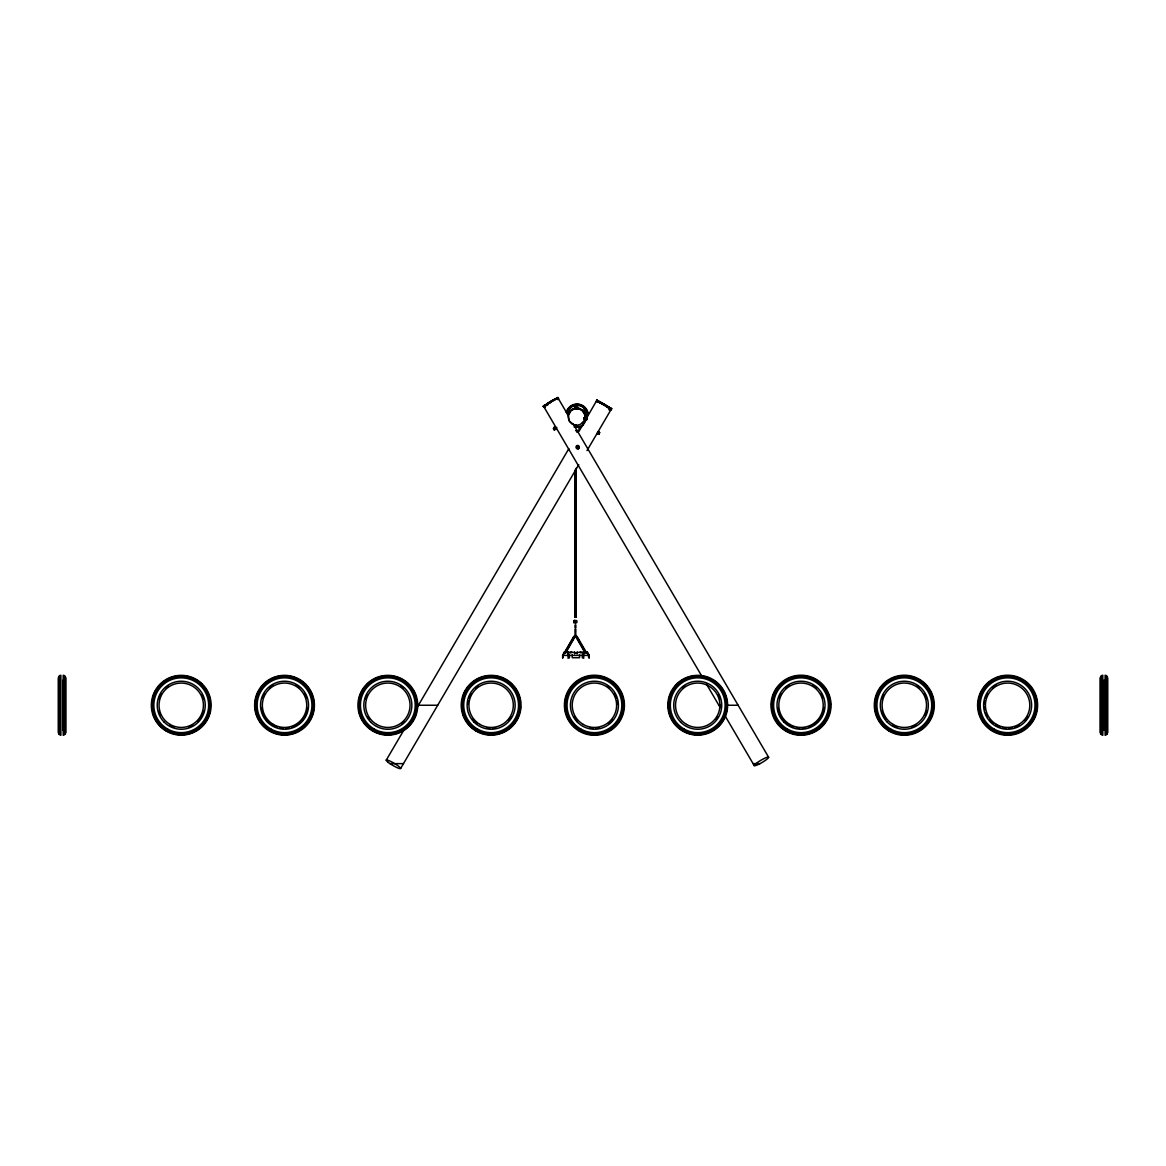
<?xml version="1.0" encoding="UTF-8"?>
<svg xmlns="http://www.w3.org/2000/svg" width="1166" height="1166" viewBox="0 0 1166 1166"><rect width="100%" height="100%" fill="white"/><g stroke="black" fill="none" stroke-linecap="round" stroke-linejoin="round"><path stroke-width="1.5" d="M574.328 427.018L580.245 426.829A9.692 9.692 0 0 0 583.437 424.803M577.549 447.802C577.724 445.645 577.636 448.181 578.219 446.899M577.374 447.744L578.249 447.059M586.017 418.536L586.032 417.37M586.367 418.536L586.381 417.37M554.695 428.738C553.879 427.66 553.602 430.648 555.628 428.986M568.367 415.825L569.343 421.072L573.628 424.628M568.104 415.475L568.906 413.93M587.066 417.88L587.416 415.242A10.348 10.348 0 0 0 567.07 412.575M544.988 407.415L543.633 406.686L551.533 401.366L544.493 406.162L547.597 403.728A8.351 1.253 -30.4 0 1 557.479 398.553M558.499 397.97L557.916 399.647M575.654 622.877L575.304 621.813M568.09 413.012L568.469 412.385M575.304 621.405L576.106 621.449M543.341 405.957L543.473 405.841A21.629 9.095 62.8 0 1 544.026 405.506L544.216 405.433A3.892 2.478 66.1 0 1 544.872 405.229L545.586 404.791A8.716 1.283 -31.3 0 1 550.775 401.235L552.728 400.127A8.716 1.283 -31.3 0 1 557.406 398.029L557.406 397.985A3.746 1.253 55.6 0 1 557.625 397.591L543.283 406.395L551.081 402.241M554.433 427.878C553.763 425.182 556.474 431.42 554.433 427.878L553.5 428.403C552.961 428.811 557.086 429.671 553.529 428.592M555.424 429.336L554.462 430.006M597.24 433.912C601.408 431.974 596.788 434.801 598.61 431.376M598.508 434.102L599.557 432.367L598.508 434.102L597.604 433.519L599.309 432.601M567.944 415.373L569.197 413.07M599.513 432.528L598.216 431.93L597.779 433.227C599.659 433.519 598.668 432.863 598.872 432.659C598.814 433.708 598.683 433.198 598.435 431.624M598.668 432.192C599.892 434.874 597.75 432.79 598.96 432.528M569.635 412.662L569.3 413.668M598.697 432.469L597.823 433.154L598.77 432.265M597.939 433.344C600.84 433.373 597.094 433.679 598.828 433.184C596.905 431.653 599.135 431.799 597.181 433.621M597.604 433.519C598.858 433.46 599.615 433.111 598.187 432.775M599.003 433.883L597.91 432.98L599.12 433.767M598.377 433.46L599.178 432.586L598.712 433.388M568.396 415.052L569.562 412.735M597.823 432.105L597.531 432.615M598.129 432.178L599.601 432.98M568.163 414.965L568.644 412.72L569.591 412.997M569.052 413.464L568.687 414.192M583.568 423.622L583.772 423.375M610.59 409.776C612.412 406.832 596.948 403.028 596.846 400.055L611.771 408.741M596.803 400.2L596.919 400.113A21.629 6.894 -57.5 0 1 597.342 400.375L597.473 400.506A3.892 2.143 -55.2 0 1 597.837 400.929L598.464 401.308A8.716 1.035 30 0 1 603.828 403.99L605.781 405.141A8.716 1.035 30 0 1 610.372 408.304L610.503 408.26A3.746 1.647 -63.5 0 1 610.969 408.304L611.188 408.377A19.807 8.701 -63.5 0 1 611.421 408.479A20.376 3.95 -61.4 0 1 611.582 408.566L611.698 408.639M564.417 652.625L573.803 636.359M564.752 652.727L574.226 636.33M565.204 653.033L574.925 636.184M566.414 651.634L575.086 636.621M599.79 402.999L596.759 400.885M597.983 432.95L598.77 432.586M574.94 621.682L574.197 621.872M386.208 760.203L403.64 730.455M417.413 706.96L568.877 448.604M602.487 404.208L596.671 400.812A20.507 3.964 -61.4 0 0 596.715 400.506L578.977 431.376L579.006 426.435M400.667 768.423L578.759 464.666M587.008 450.572L610.882 409.864M598.377 433.052L598.45 432.178M568.498 414.367L567.478 414.528L568.644 412.72M582.854 422.311L582.038 423.141M569.329 413.143L568.396 413.026M575.1 622.017L575.1 621.143M573.905 620.837L574.809 620.706M574.138 620.866L574.911 620.341M568.804 412.225C572.798 406.307 581.12 407.065 584.924 412.589A9.692 9.692 0 0 1 586.207 419.906M575.552 425.051C576.616 426.45 574.663 426.231 576.398 425.342M576.266 425.677L575.246 426.013M576.179 406.409L574.823 406.351M611.159 409.587L606.743 406.934M558.325 398.029L551.926 400.987A6.544 1.02 -31.4 0 0 548.151 403.349L547.597 403.728A8.351 1.253 -30.4 0 0 544.945 407.138L545.047 406.861M577.389 446.607L577.389 447.613L578.001 446.636M574.838 620.808L575.756 620.895M576.951 622.178L576.645 622.819M575.581 426.304C576.631 424.541 573.949 425.94 576.004 426.173M553.748 429.452C555.453 427.937 552.611 430.72 554.477 427.718L554.972 428.447C553.18 428.957 554.244 429.059 554.346 429.715M554.637 429.54L553.865 428.578L555.424 428.622M554.579 429.03L553.865 428.403M543.283 406.395L558.033 397.97A21.629 9.095 62.8 0 0 557.916 398.204M543.648 407.007L548.137 404.5M553.588 429.19L553.879 428.505L554.593 429.496M554.287 427.208C553.865 430.604 553.937 427.47 554.827 428.549M554.856 429.219L553.588 428.899L554.375 429.627L554.404 428.126L555.133 429.175M554.2 428.418L554.302 428.913M584.924 412.064C586.877 414.571 583.131 406.861 586.192 411.904L585.492 412.298L584.151 409.922M584.501 411.044L585.405 410.374M585.74 412.822L584.53 411.132L585.099 410.038M553.996 429.715L555.162 429.073M585.638 412.735L584.997 411.919L585.959 411.306M586.192 411.904L584.997 411.336M574.576 622.586L575.465 622.877M575.523 425.59L575.829 426.246M574.955 425.677C576.776 426.392 574.765 423.914 575.815 426.144M610.518 409.208L610.824 409.12A21.629 6.894 -57.5 0 1 611.45 409.018L596.671 400.288M576.062 406.672L575.042 406.118M574.751 470.831L574.751 617.076L575.625 617.047M575.042 406.249L576.179 406.118M557.946 397.679L557.742 397.475A19.807 6.632 55.6 0 1 557.887 397.387M544.697 407.123L544.449 406.963A4.3 1.443 55.6 0 0 544.085 406.847L543.706 406.759A20.507 1.705 58 0 0 543.429 406.526L543.502 406.701M575.159 406.264L575.887 406.322M578.759 408.479L575.013 408.494L570.291 411.044A9.343 9.343 0 0 0 569.095 412.429M576.456 408.683L577.359 408.683M576.879 408.304L575.057 408.829A9.343 9.343 0 0 1 583.496 411.336A9.343 9.343 0 0 1 580.114 426.508L574.328 426.785L579.006 426.829M575.887 617.178L574.765 617.091L575.887 617.106L575.917 469.024M567.696 652.392L564.329 652.566L562.653 655.409L589.136 655.409L586.833 651.954M575.698 425.167L575.406 426.027M575.756 617.178L574.925 617.106L575.013 470.087M575.173 407.794L578.511 407.794M575.173 407.969L578.511 407.969M568.614 652.392L570.801 652.392M571.704 652.392L574.619 652.392M577.17 652.392L580.085 652.392M581.003 652.392L583.189 652.392M584.093 652.392L586.95 652.406M567.696 652.989L568.614 652.989M574.619 652.989L577.17 652.989M583.189 652.989L584.093 652.989M418.419 705.241L437.716 705.241M718.854 705.241L720.573 705.241M726.826 705.241A29.106 29.106 0 0 1 683.174 730.441A29.106 29.106 0 0 1 683.174 680.04A29.106 29.106 0 0 1 726.826 705.241L738.136 705.241M390.012 763.628L403.48 763.628M753.09 763.628L759.999 763.628M587.416 417.924L586.687 417.822A9.955 9.955 0 0 0 579.633 405.622A9.955 9.955 0 0 0 567.434 412.662M576.558 431.07L577.228 432.032L576.645 431.42M574.415 620.414L575.348 620.443M574.168 622.09L573.993 622.761M568.017 412.706L567.784 413.085M596.657 401.191L596.963 401.279A4.3 1.895 -63.5 0 1 597.094 401.687M601.306 403.057L603.653 404.296M597.123 400.506L611.232 408.639M596.511 400.579L602.472 404.063M605.358 405.812L611.421 409.368L603.055 404.631M597.662 433.373L598.552 433.941M575.887 636.155L585.624 652.989M554.083 428.316L553.544 428.811M554.448 427.12L554.899 428.141M576.981 621.143L576.616 620.443M556.692 427.922L556.736 427.383M584.56 411.015L584.997 411.919L584.108 410.053M555.308 428.855L554.827 427.966M583.087 411.787L583.787 412.691M554.885 428.753L555.628 429.409M584.414 410.549L585.07 411.613M584.72 411.496L584.457 410.869M585.332 410.636L585.871 411.569M558.441 398.728L568.542 415.956M573.133 423.783L768.656 757.302A8.351 1.253 -30.4 0 1 757.813 764.721A8.351 1.253 -30.4 0 1 757.813 762.214A8.351 1.253 -30.4 0 1 768.656 757.302M543.983 406.963L701.874 676.28M706.465 684.107L720.224 707.587M724.815 715.414L754.198 765.523M576.937 431.143L577.491 432.09M577.01 636.33L586.411 652.581M576.587 636.359L586.061 652.756M575.742 636.651L584.414 651.663M573.861 622.688L573.73 621.93M1107.7 677.84L1107.7 732.642M1107.306 676.499L1107.306 733.982M1106.957 676.134L1106.957 734.347M1106.359 676.703L1106.359 733.778M1105.995 675.347L1105.995 735.134M1105.12 675.231L1105.12 735.265M1104.887 680.142L1104.887 730.353M1103.021 680.142L1103.021 730.353M1102.788 675.231L1102.788 735.265M1101.899 675.347L1101.899 735.134M1101.229 681.236L1101.229 729.26M1100.937 676.134L1100.937 734.347M1100.587 676.499L1100.587 733.982M1100.208 677.84L1100.208 732.642M589.136 655.044L589.136 658.353M588.597 654.111L588.597 657.405M587.62 652.26L587.708 653.718M587.329 652.071L587.475 653.456M587.052 651.983L587.27 653.368M586.862 416.335L586.862 419.687M586.687 416.335L586.687 419.687M585.667 417.311L585.667 418.711M585.551 417.311L585.434 418.711L585.317 417.311M585.084 417.311L585.084 418.711M584.851 417.311L584.734 418.711M584.501 417.953L584.385 418.711M584.151 417.953L584.268 418.711M583.918 417.953L583.918 418.711M584.093 651.954L584.093 653.878M583.802 417.953L583.802 418.711M583.685 655.044L583.685 658.353M583.189 651.954L583.189 653.878M582.373 654.709L582.373 657.988M581.003 651.954L581.003 652.989L580.085 651.954M579.546 654.68L579.546 657.726L572.258 657.726L572.258 654.68M577.782 407.765L577.782 407.021L575.902 407.765M577.17 651.954L577.17 653.878M576.835 407.021L576.835 407.765M576.179 468.28L576.179 617.135M575.844 624.947L575.844 627.906M575.844 629.378L575.844 632.351M575.844 633.459L575.844 636.417M574.998 625.02L574.998 627.978M574.998 629.465L574.998 632.424M574.998 633.532L574.998 636.49M574.619 651.954L574.619 653.878M571.704 651.954L570.801 652.989L570.801 651.954M569.431 654.709L569.431 657.988M568.614 651.954L568.614 653.878M568.104 655.044L568.104 658.353M567.696 651.954L567.696 653.878M564.738 651.983L564.738 653.295M564.519 652.042L564.519 653.354M564.329 652.144L564.329 653.456M564.184 652.26L564.096 653.718M563.207 654.111L563.207 657.405M562.653 655.044L562.653 658.353M65.792 677.84L65.792 732.642M65.413 676.499L65.413 733.982M65.063 676.134L65.063 734.347M64.771 681.236L64.771 729.26M64.101 675.347L64.101 735.134M63.212 675.231L63.212 735.265M62.979 680.142L62.979 730.353M60.88 675.231L60.88 735.265M60.005 675.347L60.005 735.134M59.641 676.703L59.641 733.778M59.043 676.134L59.043 734.347M58.694 676.499L58.694 733.982M58.3 677.84L58.3 732.642M933.587 702.165A29.441 29.441 0 0 1 933.587 708.316M932.742 712.863A29.441 29.441 0 0 1 911.929 733.676M908.926 734.318A29.441 29.441 0 0 1 899.7 734.318M896.698 733.676A29.441 29.441 0 0 1 875.243 709.846M875.243 700.635A29.441 29.441 0 0 1 880.49 687.94M883.493 684.427A29.441 29.441 0 0 1 889.6 679.749M890.941 679.02A29.441 29.441 0 0 1 901.245 675.974M905.851 675.843A29.441 29.441 0 0 1 927.189 686.716M929.798 690.52A29.441 29.441 0 0 1 932.742 697.618M926.62 711.216A23.101 23.101 0 0 1 925.017 715.458M915.864 725.237A23.101 23.101 0 0 1 911.725 727.118M896.902 727.118A23.101 23.101 0 0 1 892.762 725.237M885.985 719.305A23.101 23.101 0 0 1 884.309 716.784M883.609 715.458A23.101 23.101 0 0 1 882.006 711.216M882.006 699.265A23.101 23.101 0 0 1 883.609 695.023M917.132 686.031A23.101 23.101 0 0 1 919.551 687.882M924.317 693.697A23.101 23.101 0 0 1 926.62 699.265M726.797 709.846A29.441 29.441 0 0 1 705.343 733.676M702.326 734.318A29.441 29.441 0 0 1 693.114 734.318M690.097 733.676A29.441 29.441 0 0 1 669.284 712.863M668.453 708.316A29.441 29.441 0 0 1 668.453 702.165M669.284 697.618A29.441 29.441 0 0 1 672.228 690.52M674.852 686.716A29.441 29.441 0 0 1 696.189 675.843M700.795 675.974A29.441 29.441 0 0 1 711.085 679.02M712.441 679.749A29.441 29.441 0 0 1 718.533 684.427M721.535 687.94A29.441 29.441 0 0 1 726.797 700.635M717.717 716.784A23.101 23.101 0 0 1 716.041 719.305M682.489 687.882A23.101 23.101 0 0 1 684.894 686.031M718.431 695.023A23.101 23.101 0 0 1 720.034 699.265M210.303 709.846A29.441 29.441 0 0 1 188.863 733.676M185.846 734.318A29.441 29.441 0 0 1 176.634 734.318M173.617 733.676A29.441 29.441 0 0 1 152.804 712.863M151.959 708.316A29.441 29.441 0 0 1 151.959 702.165M152.804 697.618A29.441 29.441 0 0 1 155.748 690.52M158.372 686.716A29.441 29.441 0 0 1 179.71 675.843M184.315 675.974A29.441 29.441 0 0 1 194.605 679.02M195.961 679.749A29.441 29.441 0 0 1 202.053 684.427M205.056 687.94A29.441 29.441 0 0 1 210.303 700.635M203.54 711.216A23.101 23.101 0 0 1 201.951 715.458M201.237 716.784A23.101 23.101 0 0 1 197.564 721.579M192.784 725.237A23.101 23.101 0 0 1 188.659 727.118M173.821 727.118A23.101 23.101 0 0 1 169.697 725.237M160.529 715.458A23.101 23.101 0 0 1 158.926 711.216M158.926 699.265A23.101 23.101 0 0 1 161.243 693.697M166.009 687.882A23.101 23.101 0 0 1 168.414 686.031M201.951 695.023A23.101 23.101 0 0 1 203.54 699.265M313.931 706.771A29.441 29.441 0 0 1 313.319 711.377M312.969 712.863A29.441 29.441 0 0 1 310.025 719.961M309.223 721.273A29.441 29.441 0 0 1 306.41 724.946M305.346 726.054A29.441 29.441 0 0 1 301.834 729.056M299.254 730.732A29.441 29.441 0 0 1 292.156 733.676M289.139 734.318A29.441 29.441 0 0 1 279.927 734.318M276.91 733.676A29.441 29.441 0 0 1 269.812 730.732M267.233 729.056A29.441 29.441 0 0 1 259.843 721.273M259.041 719.961A29.441 29.441 0 0 1 256.097 712.863M255.748 711.377A29.441 29.441 0 0 1 255.135 706.771M255.106 705.241A29.441 29.441 0 0 1 255.748 699.119M256.097 697.618A29.441 29.441 0 0 1 259.041 690.52M259.843 689.223A29.441 29.441 0 0 1 262.671 685.535M266.008 682.372A29.441 29.441 0 0 1 275.453 677.242M276.91 676.805A29.441 29.441 0 0 1 283.003 675.843M286.064 675.843A29.441 29.441 0 0 1 292.156 676.805M293.628 677.242A29.441 29.441 0 0 1 297.898 679.02M299.254 679.749A29.441 29.441 0 0 1 303.058 682.372M307.401 686.716A29.441 29.441 0 0 1 309.223 689.223M310.025 690.52A29.441 29.441 0 0 1 312.532 696.16M313.319 699.119A29.441 29.441 0 0 1 313.975 705.241M307.43 708.258A23.101 23.101 0 0 1 306.847 711.216M306.41 712.659A23.101 23.101 0 0 1 304.53 716.784M303.743 718.067A23.101 23.101 0 0 1 300.872 721.579M299.764 722.599A23.101 23.101 0 0 1 297.359 724.45M296.077 725.237A23.101 23.101 0 0 1 291.952 727.118M289.051 727.89A23.101 23.101 0 0 1 286.034 728.284M283.032 728.284A23.101 23.101 0 0 1 280.029 727.89M277.114 727.118A23.101 23.101 0 0 1 272.99 725.237M271.707 724.45A23.101 23.101 0 0 1 265.323 718.067M264.536 716.784A23.101 23.101 0 0 1 262.656 712.659M262.233 711.216A23.101 23.101 0 0 1 261.636 708.258M262.656 697.822A23.101 23.101 0 0 1 264.536 693.697M269.302 687.882A23.101 23.101 0 0 1 272.99 685.244M296.077 685.244A23.101 23.101 0 0 1 299.764 687.882M304.53 693.697A23.101 23.101 0 0 1 306.41 697.822M623.489 700.635A29.441 29.441 0 0 1 623.489 709.846M622.863 712.863A29.441 29.441 0 0 1 602.035 733.676M599.033 734.318A29.441 29.441 0 0 1 589.821 734.318M586.804 733.676A29.441 29.441 0 0 1 579.706 730.732M577.126 729.056A29.441 29.441 0 0 1 573.614 726.054M572.55 724.946A29.441 29.441 0 0 1 566.428 714.335M565.991 712.863A29.441 29.441 0 0 1 565.029 706.771M565.146 702.165A29.441 29.441 0 0 1 565.991 697.618M566.428 696.16A29.441 29.441 0 0 1 568.206 691.875M568.935 690.52A29.441 29.441 0 0 1 571.559 686.716M573.614 684.427A29.441 29.441 0 0 1 579.706 679.749M581.047 679.02A29.441 29.441 0 0 1 585.332 677.242M586.804 676.805A29.441 29.441 0 0 1 592.896 675.843M595.957 675.843A29.441 29.441 0 0 1 614.132 683.378M616.289 685.535A29.441 29.441 0 0 1 618.242 687.94M619.918 690.52A29.441 29.441 0 0 1 622.863 697.618M612.748 719.305A23.101 23.101 0 0 1 608.477 723.561M598.93 727.89A23.101 23.101 0 0 1 595.928 728.284M592.926 728.284A23.101 23.101 0 0 1 589.909 727.89M577.068 720.471A23.101 23.101 0 0 1 574.43 716.784M607.253 686.031A23.101 23.101 0 0 1 609.658 687.882M614.424 693.697A23.101 23.101 0 0 1 616.289 697.822M617.076 700.737A23.101 23.101 0 0 1 617.47 703.739M1037.011 706.771A29.441 29.441 0 0 1 1036.035 712.863M1035.612 714.335A29.441 29.441 0 0 1 1029.476 724.946M1027.319 727.118A29.441 29.441 0 0 1 1024.914 729.056M1022.334 730.732A29.441 29.441 0 0 1 1015.222 733.676M1012.219 734.318A29.441 29.441 0 0 1 1003.008 734.318M999.991 733.676A29.441 29.441 0 0 1 979.178 712.863M978.536 709.846A29.441 29.441 0 0 1 978.536 700.635M979.178 697.618A29.441 29.441 0 0 1 982.122 690.52M983.798 687.94A29.441 29.441 0 0 1 985.736 685.535M987.908 683.378A29.441 29.441 0 0 1 998.519 677.242M999.991 676.805A29.441 29.441 0 0 1 1006.083 675.843M1009.144 675.843A29.441 29.441 0 0 1 1015.222 676.805M1016.694 677.242A29.441 29.441 0 0 1 1020.979 679.02M1022.334 679.749A29.441 29.441 0 0 1 1026.138 682.372M1030.482 686.716A29.441 29.441 0 0 1 1033.105 690.52M1033.834 691.875A29.441 29.441 0 0 1 1035.612 696.16M1036.035 697.618A29.441 29.441 0 0 1 1037.011 703.71M1027.61 716.784A23.101 23.101 0 0 1 1024.972 720.471M1019.157 725.237A23.101 23.101 0 0 1 1015.032 727.118M1012.117 727.89A23.101 23.101 0 0 1 1009.115 728.284M1006.112 728.284A23.101 23.101 0 0 1 1003.095 727.89M1000.195 727.118A23.101 23.101 0 0 1 996.055 725.237M993.549 723.561A23.101 23.101 0 0 1 989.293 719.305M987.602 716.784A23.101 23.101 0 0 1 985.736 712.659M984.964 709.759A23.101 23.101 0 0 1 984.57 706.742M984.57 703.739A23.101 23.101 0 0 1 984.964 700.737M985.736 697.822A23.101 23.101 0 0 1 987.602 693.697M992.383 687.882A23.101 23.101 0 0 1 996.055 685.244M417.107 702.165A29.441 29.441 0 0 1 417.107 708.316M416.262 712.863A29.441 29.441 0 0 1 395.449 733.676M392.446 734.318A29.441 29.441 0 0 1 383.22 734.318M380.218 733.676A29.441 29.441 0 0 1 362.334 719.961M361.606 718.606A29.441 29.441 0 0 1 358.764 709.846M358.764 700.635A29.441 29.441 0 0 1 361.606 691.875M362.334 690.52A29.441 29.441 0 0 1 364.011 687.94M367.013 684.427A29.441 29.441 0 0 1 373.12 679.749M374.461 679.02A29.441 29.441 0 0 1 384.765 675.974M389.357 675.843A29.441 29.441 0 0 1 410.709 686.716M413.318 690.52A29.441 29.441 0 0 1 416.262 697.618M404.165 721.579A23.101 23.101 0 0 1 401.891 723.561M369.505 719.305A23.101 23.101 0 0 1 367.829 716.784M365.526 699.265A23.101 23.101 0 0 1 367.115 695.023M400.652 686.031A23.101 23.101 0 0 1 403.057 687.882M520.517 706.771A29.441 29.441 0 0 1 519.555 712.863M519.118 714.335A29.441 29.441 0 0 1 512.996 724.946M511.947 726.054A29.441 29.441 0 0 1 508.42 729.056M505.84 730.732A29.441 29.441 0 0 1 498.742 733.676M495.739 734.318A29.441 29.441 0 0 1 486.514 734.318M483.511 733.676A29.441 29.441 0 0 1 462.698 712.863M462.057 709.846A29.441 29.441 0 0 1 462.057 700.635M462.698 697.618A29.441 29.441 0 0 1 465.642 690.52M467.318 687.94A29.441 29.441 0 0 1 469.257 685.535M471.428 683.378A29.441 29.441 0 0 1 489.589 675.843M494.195 675.974A29.441 29.441 0 0 1 498.742 676.805M500.214 677.242A29.441 29.441 0 0 1 504.499 679.02M505.84 679.749A29.441 29.441 0 0 1 511.947 684.427M514.002 686.716A29.441 29.441 0 0 1 516.625 690.52M517.354 691.875A29.441 29.441 0 0 1 519.118 696.16M519.555 697.618A29.441 29.441 0 0 1 520.4 702.165M511.131 716.784A23.101 23.101 0 0 1 508.493 720.471M495.637 727.89A23.101 23.101 0 0 1 492.635 728.284M489.618 728.284A23.101 23.101 0 0 1 486.616 727.89M477.069 723.561A23.101 23.101 0 0 1 472.798 719.305M468.076 703.739A23.101 23.101 0 0 1 468.484 700.737M469.257 697.822A23.101 23.101 0 0 1 471.122 693.697M475.888 687.882A23.101 23.101 0 0 1 478.308 686.031M830.411 706.771A29.441 29.441 0 0 1 829.813 711.377M829.449 712.863A29.441 29.441 0 0 1 826.505 719.961M825.703 721.273A29.441 29.441 0 0 1 818.313 729.056M815.734 730.732A29.441 29.441 0 0 1 808.636 733.676M805.619 734.318A29.441 29.441 0 0 1 796.407 734.318M793.405 733.676A29.441 29.441 0 0 1 786.307 730.732M783.712 729.056A29.441 29.441 0 0 1 780.2 726.054M779.15 724.946A29.441 29.441 0 0 1 776.323 721.273M775.521 719.961A29.441 29.441 0 0 1 772.592 712.863M772.227 711.377A29.441 29.441 0 0 1 771.615 706.771M771.586 705.241A29.441 29.441 0 0 1 772.227 699.119M772.592 697.618A29.441 29.441 0 0 1 775.521 690.52M776.323 689.223A29.441 29.441 0 0 1 778.145 686.716M782.488 682.372A29.441 29.441 0 0 1 786.307 679.749M787.648 679.02A29.441 29.441 0 0 1 791.933 677.242M793.405 676.805A29.441 29.441 0 0 1 799.482 675.843M802.543 675.843A29.441 29.441 0 0 1 808.636 676.805M810.108 677.242A29.441 29.441 0 0 1 819.538 682.372M822.89 685.535A29.441 29.441 0 0 1 825.703 689.223M826.505 690.52A29.441 29.441 0 0 1 829.449 697.618M829.813 699.119A29.441 29.441 0 0 1 830.454 705.241M823.91 708.258A23.101 23.101 0 0 1 823.327 711.216M822.89 712.659A23.101 23.101 0 0 1 821.024 716.784M820.223 718.067A23.101 23.101 0 0 1 813.839 724.45M812.571 725.237A23.101 23.101 0 0 1 808.432 727.118M805.531 727.89A23.101 23.101 0 0 1 802.514 728.284M799.512 728.284A23.101 23.101 0 0 1 796.509 727.89M793.594 727.118A23.101 23.101 0 0 1 789.469 725.237M788.187 724.45A23.101 23.101 0 0 1 785.782 722.599M784.689 721.579A23.101 23.101 0 0 1 781.818 718.067M781.016 716.784A23.101 23.101 0 0 1 779.15 712.659M778.713 711.216A23.101 23.101 0 0 1 778.116 708.258M779.15 697.822A23.101 23.101 0 0 1 781.016 693.697M785.782 687.882A23.101 23.101 0 0 1 789.469 685.244M812.571 685.244A23.101 23.101 0 0 1 816.244 687.882M821.024 693.697A23.101 23.101 0 0 1 822.89 697.822M313.027 706.727A28.538 28.538 0 0 1 309.952 718.198M309.252 719.509A28.538 28.538 0 0 1 259.829 719.509M259.114 718.198A28.538 28.538 0 0 1 256.039 706.727M255.995 705.241A28.538 28.538 0 0 1 283.79 676.717A28.538 28.538 0 0 1 313.027 703.754M829.507 706.727A28.538 28.538 0 0 1 826.432 718.198M825.732 719.509A28.538 28.538 0 0 1 776.308 719.509M775.594 718.198A28.538 28.538 0 0 1 772.519 706.727M772.475 705.241A28.538 28.538 0 0 1 801.013 676.703A28.538 28.538 0 0 1 829.551 705.241M596.409 401.629A8.351 1.253 30.4 0 1 606.422 405.972A8.351 1.253 30.4 0 1 608.769 409.674M576.106 621.697A1.749 1.385 5.7 0 1 575.246 622.498M575.975 621.595A1.603 1.268 5.7 0 1 575.538 622.148M566.545 412.429A10.888 10.888 0 0 1 587.956 415.242M566.253 412.341A11.194 11.194 0 0 1 588.262 415.242M566.895 412.516A10.523 10.523 0 0 1 587.591 415.242M575.567 430.633A1.676 1.676 0 0 1 578.074 432.09M558.193 398.495A8.351 1.253 -30.4 0 1 558.193 399.253M577.126 446.17L577.126 448.05L578.219 448.05L578.219 446.17L577.126 446.17M578.875 448.269L578.103 448.721L578.875 448.269M889.308 731.242A30.025 30.025 0 0 0 934.33 705.241A30.025 30.025 0 0 0 889.308 679.239A30.025 30.025 0 0 0 889.308 731.242M893.214 724.465A22.183 22.183 0 0 0 926.504 705.241A22.183 22.183 0 0 0 893.214 686.031A22.183 22.183 0 0 0 893.214 724.465M889.76 730.441A29.106 29.106 0 0 0 933.412 705.241A29.106 29.106 0 0 0 889.76 680.04A29.106 29.106 0 0 0 889.76 730.441M883.988 725.573A28.742 28.742 0 0 0 932.071 712.688A28.742 28.742 0 0 0 896.873 677.475A28.742 28.742 0 0 0 883.988 725.573M682.766 731.14A29.893 29.893 0 0 0 727.613 705.241A29.893 29.893 0 0 0 682.766 679.355A29.893 29.893 0 0 0 682.766 731.14M686.628 724.465A22.183 22.183 0 0 0 719.903 705.241A22.183 22.183 0 0 0 686.628 686.031A22.183 22.183 0 0 0 686.628 724.465M677.402 725.573A28.742 28.742 0 0 0 725.485 712.688A28.742 28.742 0 0 0 690.287 677.475A28.742 28.742 0 0 0 677.402 725.573M166.68 730.441A29.106 29.106 0 0 0 210.346 705.241A29.106 29.106 0 0 0 166.68 680.04A29.106 29.106 0 0 0 166.68 730.441M166.286 731.14A29.893 29.893 0 0 0 211.133 705.241A29.893 29.893 0 0 0 166.286 679.355A29.893 29.893 0 0 0 166.286 731.14M170.149 724.465A22.183 22.183 0 0 0 203.423 705.241A22.183 22.183 0 0 0 170.149 686.031A22.183 22.183 0 0 0 170.149 724.465M162.992 727.773A28.99 28.99 0 0 0 209.865 709.788A28.99 28.99 0 0 0 170.848 678.175A28.99 28.99 0 0 0 162.992 727.773M269.987 730.441A29.106 29.106 0 0 0 313.639 705.241A29.106 29.106 0 0 0 269.987 680.04A29.106 29.106 0 0 0 269.987 730.441M269.579 731.14A29.893 29.893 0 0 0 314.426 705.241A29.893 29.893 0 0 0 269.579 679.355A29.893 29.893 0 0 0 269.579 731.14M273.442 724.465A22.183 22.183 0 0 0 306.731 705.241A22.183 22.183 0 0 0 273.442 686.031A22.183 22.183 0 0 0 273.442 724.465M264.216 725.573A28.742 28.742 0 0 0 312.299 712.688A28.742 28.742 0 0 0 277.1 677.475A28.742 28.742 0 0 0 264.216 725.573M579.866 730.441A29.106 29.106 0 0 0 623.533 705.241A29.106 29.106 0 0 0 579.866 680.04A29.106 29.106 0 0 0 579.866 730.441M579.415 731.242A30.025 30.025 0 0 0 624.437 705.241A30.025 30.025 0 0 0 579.415 679.239A30.025 30.025 0 0 0 579.415 731.242M583.335 724.465A22.183 22.183 0 0 0 616.61 705.241A22.183 22.183 0 0 0 583.335 686.031A22.183 22.183 0 0 0 583.335 724.465M574.095 725.573A28.742 28.742 0 0 0 622.192 712.688A28.742 28.742 0 0 0 586.979 677.475A28.742 28.742 0 0 0 574.095 725.573M993.053 730.441A29.106 29.106 0 0 0 1036.72 705.241A29.106 29.106 0 0 0 993.053 680.04A29.106 29.106 0 0 0 993.053 730.441M992.601 731.242A30.025 30.025 0 0 0 1037.623 705.241A30.025 30.025 0 0 0 992.601 679.239A30.025 30.025 0 0 0 992.601 731.242M996.522 724.465A22.183 22.183 0 0 0 1029.797 705.241A22.183 22.183 0 0 0 996.522 686.031A22.183 22.183 0 0 0 996.522 724.465M987.106 725.748A28.99 28.99 0 0 0 1035.612 712.747A28.99 28.99 0 0 0 1000.107 677.242A28.99 28.99 0 0 0 987.106 725.748M372.887 731.14A29.893 29.893 0 0 0 417.734 705.241A29.893 29.893 0 0 0 372.887 679.355A29.893 29.893 0 0 0 372.887 731.14M376.735 724.465A22.183 22.183 0 0 0 410.024 705.241A22.183 22.183 0 0 0 376.735 686.031A22.183 22.183 0 0 0 376.735 724.465M373.28 730.441A29.106 29.106 0 0 0 416.932 705.241A29.106 29.106 0 0 0 373.28 680.04A29.106 29.106 0 0 0 373.28 730.441M367.509 725.573A28.742 28.742 0 0 0 415.592 712.688A28.742 28.742 0 0 0 380.393 677.475A28.742 28.742 0 0 0 367.509 725.573M476.573 730.441A29.106 29.106 0 0 0 520.225 705.241A29.106 29.106 0 0 0 476.573 680.04A29.106 29.106 0 0 0 476.573 730.441M476.18 731.14A29.893 29.893 0 0 0 521.027 705.241A29.893 29.893 0 0 0 476.18 679.355A29.893 29.893 0 0 0 476.18 731.14M480.028 724.465A22.183 22.183 0 0 0 513.317 705.241A22.183 22.183 0 0 0 480.028 686.031A22.183 22.183 0 0 0 480.028 724.465M470.627 725.748A28.99 28.99 0 0 0 519.132 712.747A28.99 28.99 0 0 0 483.628 677.242A28.99 28.99 0 0 0 470.627 725.748M780.695 725.573A28.742 28.742 0 0 0 828.778 712.688A28.742 28.742 0 0 0 793.58 677.475A28.742 28.742 0 0 0 780.695 725.573M786.467 730.441A29.106 29.106 0 0 0 830.119 705.241A29.106 29.106 0 0 0 786.467 680.04A29.106 29.106 0 0 0 786.467 730.441M786.001 731.242A30.025 30.025 0 0 0 831.037 705.241A30.025 30.025 0 0 0 786.001 679.239A30.025 30.025 0 0 0 786.001 731.242M789.921 724.465A22.183 22.183 0 0 0 823.211 705.241A22.183 22.183 0 0 0 789.921 686.031A22.183 22.183 0 0 0 789.921 724.465M887.341 722.22A24.005 24.005 0 0 0 927.509 711.449A24.005 24.005 0 0 0 898.097 682.052A24.005 24.005 0 0 0 887.341 722.22M890.605 728.969A27.401 27.401 0 0 0 931.721 705.241A27.401 27.401 0 0 0 890.605 681.512A27.401 27.401 0 0 0 890.605 728.969M890.052 729.96A28.538 28.538 0 0 0 932.844 705.241A28.538 28.538 0 0 0 890.052 680.536A28.538 28.538 0 0 0 890.052 729.96M680.74 722.22A24.005 24.005 0 0 0 720.909 711.449A24.005 24.005 0 0 0 691.511 682.052A24.005 24.005 0 0 0 680.74 722.22M684.019 728.969A27.401 27.401 0 0 0 725.121 705.241A27.401 27.401 0 0 0 684.019 681.512A27.401 27.401 0 0 0 684.019 728.969M683.451 729.96A28.538 28.538 0 0 0 726.258 705.241A28.538 28.538 0 0 0 683.451 680.536A28.538 28.538 0 0 0 683.451 729.96M164.26 722.22A24.005 24.005 0 0 0 204.429 711.449A24.005 24.005 0 0 0 175.017 682.052A24.005 24.005 0 0 0 164.26 722.22M167.54 728.969A27.401 27.401 0 0 0 208.641 705.241A27.401 27.401 0 0 0 167.54 681.512A27.401 27.401 0 0 0 167.54 728.969M166.971 729.96A28.538 28.538 0 0 0 209.778 705.241A28.538 28.538 0 0 0 166.971 680.536A28.538 28.538 0 0 0 166.971 729.96M267.553 722.22A24.005 24.005 0 0 0 307.722 711.449A24.005 24.005 0 0 0 278.324 682.052A24.005 24.005 0 0 0 267.553 722.22M270.833 728.969A27.401 27.401 0 0 0 311.934 705.241A27.401 27.401 0 0 0 270.833 681.512A27.401 27.401 0 0 0 270.833 728.969M577.447 722.22A24.005 24.005 0 0 0 617.616 711.449A24.005 24.005 0 0 0 588.203 682.052A24.005 24.005 0 0 0 577.447 722.22M580.726 728.969A27.401 27.401 0 0 0 621.828 705.241A27.401 27.401 0 0 0 580.726 681.512A27.401 27.401 0 0 0 580.726 728.969M580.158 729.96A28.538 28.538 0 0 0 622.965 705.241A28.538 28.538 0 0 0 580.158 680.536A28.538 28.538 0 0 0 580.158 729.96M990.634 722.22A24.005 24.005 0 0 0 1030.802 711.449A24.005 24.005 0 0 0 1001.39 682.052A24.005 24.005 0 0 0 990.634 722.22M993.913 728.969A27.401 27.401 0 0 0 1035.014 705.241A27.401 27.401 0 0 0 993.913 681.512A27.401 27.401 0 0 0 993.913 728.969M993.345 729.96A28.538 28.538 0 0 0 1036.151 705.241A28.538 28.538 0 0 0 993.345 680.536A28.538 28.538 0 0 0 993.345 729.96M370.846 722.22A24.005 24.005 0 0 0 411.03 711.449A24.005 24.005 0 0 0 381.617 682.052A24.005 24.005 0 0 0 370.846 722.22M374.126 728.969A27.401 27.401 0 0 0 415.227 705.241A27.401 27.401 0 0 0 374.126 681.512A27.401 27.401 0 0 0 374.126 728.969M373.557 729.96A28.538 28.538 0 0 0 416.364 705.241A28.538 28.538 0 0 0 373.557 680.536A28.538 28.538 0 0 0 373.557 729.96M474.154 722.22A24.005 24.005 0 0 0 514.323 711.449A24.005 24.005 0 0 0 484.91 682.052A24.005 24.005 0 0 0 474.154 722.22M477.419 728.969A27.401 27.401 0 0 0 518.535 705.241A27.401 27.401 0 0 0 477.419 681.512A27.401 27.401 0 0 0 477.419 728.969M476.865 729.96A28.538 28.538 0 0 0 519.657 705.241A28.538 28.538 0 0 0 476.865 680.536A28.538 28.538 0 0 0 476.865 729.96M784.033 722.22A24.005 24.005 0 0 0 824.216 711.449A24.005 24.005 0 0 0 794.804 682.052A24.005 24.005 0 0 0 784.033 722.22M787.312 728.969A27.401 27.401 0 0 0 828.414 705.241A27.401 27.401 0 0 0 787.312 681.512A27.401 27.401 0 0 0 787.312 728.969M572.404 424.118A8.351 8.351 0 0 0 584.924 416.889A8.351 8.351 0 0 0 572.404 409.66A8.351 8.351 0 0 0 572.404 424.118M388.322 762.433A8.351 1.253 30.4 0 0 400.419 768.656A8.351 1.253 30.4 0 0 391.557 761.85A8.351 1.253 30.4 0 0 388.322 762.433M576.835 448.56A1.676 1.676 0 0 0 579.342 447.103A1.676 1.676 0 0 0 576.835 445.66A1.676 1.676 0 0 0 576.835 448.56"/></g></svg>
